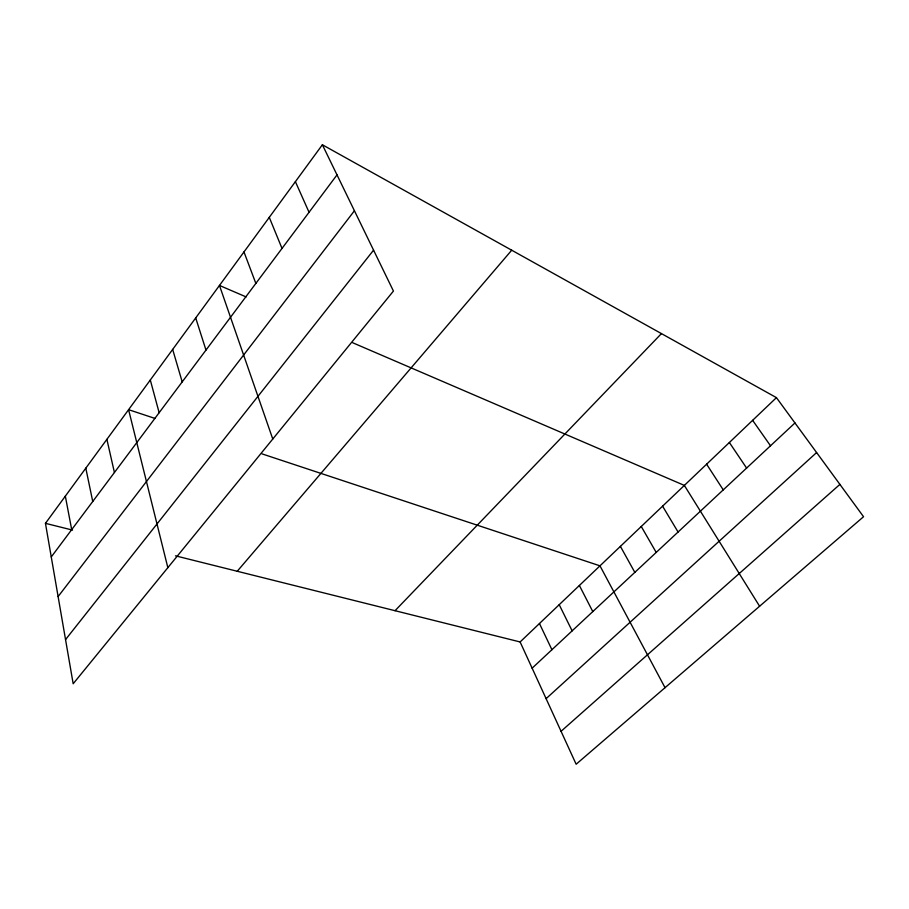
<?xml version="1.0" encoding="UTF-8"?>
<svg xmlns="http://www.w3.org/2000/svg" width="909" height="909" viewBox="0 0 909 909"><rect width="100%" height="100%" fill="white"/><g stroke="black" fill="none" stroke-linecap="round" stroke-linejoin="round"><path stroke-width="1.36" d="M322.377 144.77L393.438 291.062L73.175 683.75L45.45 523.334L322.377 144.77L776.434 397.642L863.55 516.721L576.147 764.23L520.118 641.959L175.482 555.831M51.256 556.956L337.012 174.892M58.108 596.565L354.43 210.752M65.539 639.606L373.576 250.157M237.238 571.261L511.71 250.214M395.029 610.7L661.434 333.603M520.118 641.959L776.434 397.642M532.129 668.183L794.955 422.969M546.104 698.657L816.6 452.557M561.058 731.302L839.905 484.395M45.45 523.334L72.538 530.106M154.882 418.39L128.589 409.675L167.847 567.671M261.985 453.864L599.974 565.83L665.036 687.681M246.157 296.925L219.467 285.449L272.768 439.024M352.681 342.75L684.352 485.406L759.606 606.246M752.629 420.333L770.502 445.785M729.37 442.501L746.607 468.078M706.611 464.192L723.246 489.871M662.581 506.165L678.069 532.026M641.265 526.481L656.207 552.422M620.404 546.366L634.823 572.363M579.374 585.476L592.793 611.587M559.205 604.701L572.136 630.857M539.457 623.517L551.922 649.719M295.391 181.652L309.049 212.274M269.28 217.365L282.017 248.43M243.976 251.941L255.849 283.415M195.708 317.934L205.979 350.09M172.665 349.431L182.198 381.882M150.303 380.007L159.143 412.709M106.887 439.354L114.42 472.498M85.81 468.169L92.741 501.495M65.334 496.144L71.697 529.629"/></g></svg>
